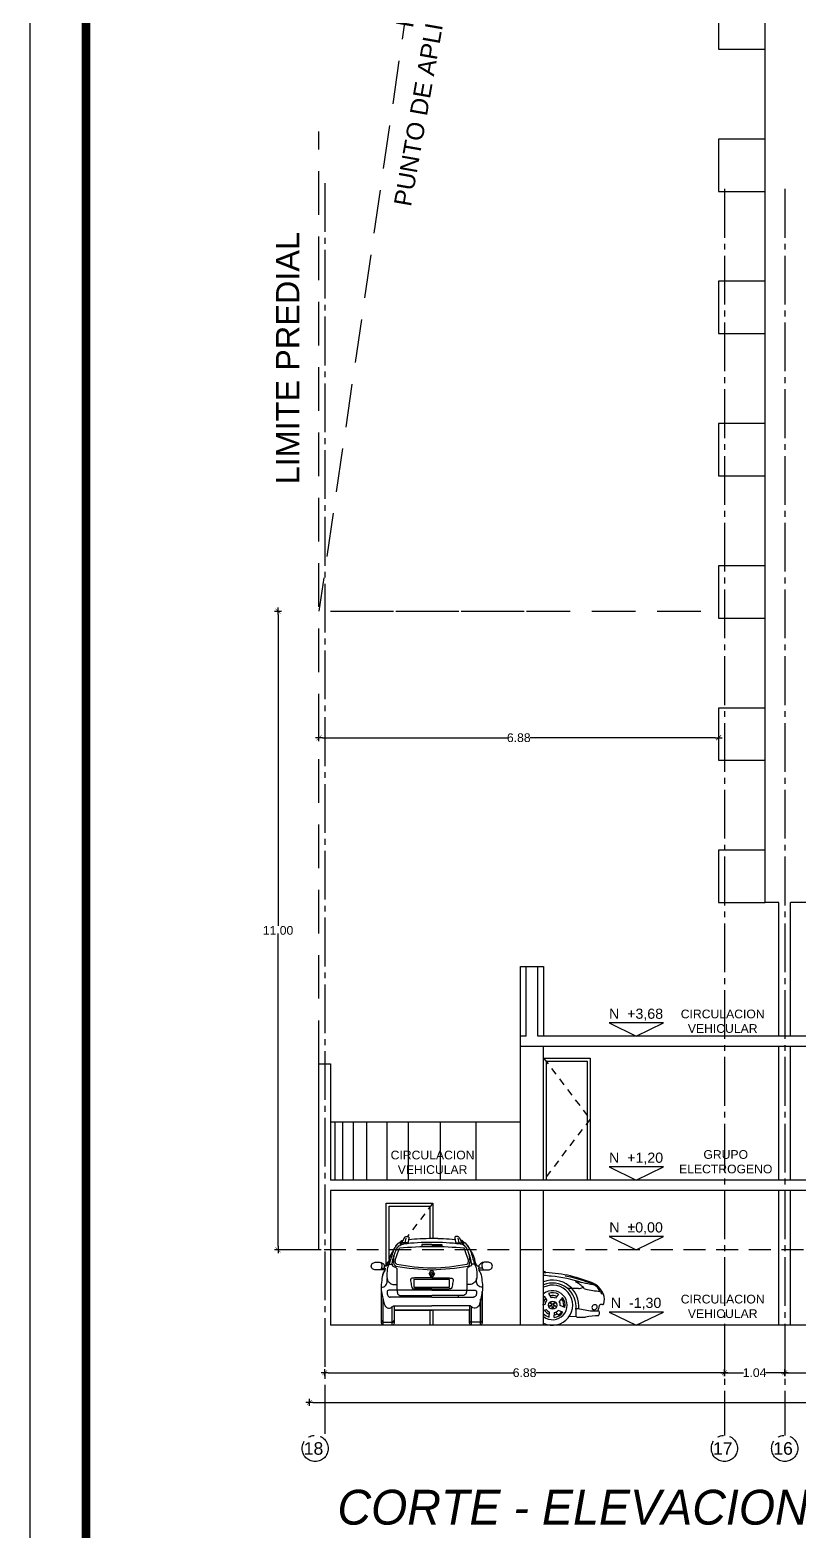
# Model space of a CAD drawing. Header units: millimetres. Extents: x 1217 to 2428, y 234 to 644.
# Drawn here: x 1978.52 to 1991.76, y 371.33 to 397.18 of the extents above; entities that cross this region are included whole.
import ezdxf

# ---------------------------------------------------------------- set-up
doc = ezdxf.new("R2010")
doc.units = ezdxf.units.MM
for name, pattern in [('ACAD_ISO04W100', [30, 24, -3, 0, -3]), ('HIDDEN', [0.375, 0.25, -0.125]), ('HIDDEN2', [0.1875, 0.125, -0.0625])]:
    doc.linetypes.add(name, pattern=pattern)
doc.layers.get('0').update_dxf_attribs({"lineweight": 5})
for name, color, linetype in [('0.1', 251, 'Continuous'), ('0.2', 2, 'Continuous'), ('0.3', 6, 'Continuous'), ('cortes', 30, 'Continuous'), ('COTAS', 252, 'Continuous'), ('Ejes', 8, 'Continuous'), ('Texto', 1, 'Continuous')]:
    doc.layers.add(name, color=color, linetype=linetype)
doc.styles.add('INTERARQ', font='arial.ttf')
doc.styles.get("Standard").update_dxf_attribs({"font": 'arial.ttf'})
doc.dimstyles.new('ESCALA_1-50', dxfattribs={"dimtxt": 0.15, "dimasz": 0.06, "dimexe": 0.18, "dimexo": 0.0625, "dimgap": 0, "dimtad": 0, "dimtih": 1, "dimtoh": 1, "dimzin": 0, "dimdsep": 46, "dimtxsty": 'INTERARQ', "dimblk": 'DIMTICK', "dimcen": 0, "dimse1": 1, "dimse2": 1, "dimclrd": 256, "dimclre": 1, "dimclrt": 2, "dimadec": 0, "dimazin": 0, "dimtfac": 4.5, "dimtofl": 0, "dimtmove": 2, "dimatfit": 3, "dimldrblk": 'DIMTICK', "dimfxl": 1, "dimtolj": 1, "dimtzin": 0, "dimarcsym": 0})

# ---------------------------------------------------------------- blocks, each defined once
blk = doc.blocks.new('aut7')
at = {"layer": '0.1'}
for p, q in [((383849.393, 7753100.074, 0), (383849.393, 7753100.006, 0)), ((383849.448, 7753100.131, 0), (383849.412, 7753100.064, 0)), ((383849.448, 7753100.131, 0), (383849.419, 7753100.076, 0)), ((383849.468, 7753100.117, 0), (383849.45, 7753100.035, 0)), ((383849.522, 7753100.126, 0), (383849.511, 7753100.05, 0)), ((383849.522, 7753100.126, 0), (383849.517, 7753100.09, 0)), ((383850.313, 7753100.126, 0), (383850.323, 7753100.05, 0)), ((383850.313, 7753100.126, 0), (383850.318, 7753100.09, 0)), ((383850.367, 7753100.117, 0), (383850.384, 7753100.035, 0)), ((383850.386, 7753100.131, 0), (383850.422, 7753100.064, 0)), ((383850.386, 7753100.131, 0), (383850.416, 7753100.076, 0)), ((383850.441, 7753100.074, 0), (383850.441, 7753100.006, 0)), ((383849.373, 7753100.053, 0), (383849.373, 7753099.998, 0)), ((383849.917, 7753100.008, 0), (383849.745, 7753100.008, 0)), ((383849.745, 7753100.008, 0), (383849.745, 7753099.982, 0)), ((383849.745, 7753099.982, 0), (383849.917, 7753099.982, 0)), ((383849.917, 7753100.008, 0), (383850.089, 7753100.008, 0)), ((383850.089, 7753099.982, 0), (383849.917, 7753099.982, 0)), ((383850.089, 7753100.008, 0), (383850.089, 7753099.982, 0)), ((383850.461, 7753100.053, 0), (383850.461, 7753099.998, 0)), ((383849.11, 7753099.573, 0), (383848.933, 7753099.573, 0)), ((383849.11, 7753099.573, 0), (383848.933, 7753099.573, 0)), ((383849.047, 7753099.599, 0), (383849.116, 7753099.599, 0)), ((383849.103, 7753099.599, 0), (383849.102, 7753099.651, 0)), ((383849.116, 7753099.599, 0), (383849.11, 7753099.573, 0)), ((383849.316, 7753099.566, 0), (383849.316, 7753099.24, 0)), ((383849.872, 7753099.504, 0), (383849.901, 7753099.558, 0)), ((383849.901, 7753099.558, 0), (383849.917, 7753099.558, 0)), ((383849.933, 7753099.558, 0), (383849.917, 7753099.558, 0)), ((383849.963, 7753099.504, 0), (383849.933, 7753099.558, 0)), ((383850.518, 7753099.566, 0), (383850.518, 7753099.24, 0)), ((383850.718, 7753099.599, 0), (383850.724, 7753099.573, 0)), ((383850.788, 7753099.599, 0), (383850.718, 7753099.599, 0)), ((383850.724, 7753099.573, 0), (383850.902, 7753099.573, 0)), ((383850.724, 7753099.573, 0), (383850.902, 7753099.573, 0)), ((383850.731, 7753099.599, 0), (383850.732, 7753099.651, 0)), ((383849.917, 7753099.434, 0), (383849.672, 7753099.434, 0)), ((383849.872, 7753099.504, 0), (383849.901, 7753099.452, 0)), ((383849.872, 7753099.504, 0), (383849.898, 7753099.504, 0)), ((383849.898, 7753099.504, 0), (383849.911, 7753099.53, 0)), ((383849.898, 7753099.504, 0), (383849.912, 7753099.475, 0)), ((383849.901, 7753099.452, 0), (383849.917, 7753099.452, 0)), ((383849.911, 7753099.53, 0), (383849.917, 7753099.53, 0)), ((383849.912, 7753099.475, 0), (383849.917, 7753099.475, 0)), ((383849.924, 7753099.53, 0), (383849.917, 7753099.53, 0)), ((383849.922, 7753099.475, 0), (383849.917, 7753099.475, 0)), ((383849.933, 7753099.452, 0), (383849.917, 7753099.452, 0)), ((383849.917, 7753099.434, 0), (383850.162, 7753099.434, 0)), ((383849.936, 7753099.504, 0), (383849.922, 7753099.475, 0)), ((383849.936, 7753099.504, 0), (383849.924, 7753099.53, 0)), ((383849.963, 7753099.504, 0), (383849.933, 7753099.452, 0)), ((383849.963, 7753099.504, 0), (383849.936, 7753099.504, 0)), ((383849.05, 7753098.652, 0), (383849.05, 7753099.201, 0)), ((383849.078, 7753098.618, 0), (383849.078, 7753099.068, 0)), ((383849.917, 7753099.219, 0), (383849.174, 7753099.219, 0)), ((383849.917, 7753099.103, 0), (383849.201, 7753099.103, 0)), ((383849.417, 7753099.13, 0), (383849.917, 7753099.13, 0)), ((383849.464, 7753099.129, 0), (383849.464, 7753099.103, 0)), ((383849.917, 7753099.245, 0), (383849.616, 7753099.245, 0)), ((383849.917, 7753099.245, 0), (383850.218, 7753099.245, 0)), ((383849.917, 7753099.219, 0), (383850.66, 7753099.219, 0)), ((383850.418, 7753099.13, 0), (383849.917, 7753099.13, 0)), ((383849.917, 7753099.103, 0), (383850.634, 7753099.103, 0)), ((383850.37, 7753099.129, 0), (383850.37, 7753099.103, 0)), ((383850.756, 7753098.618, 0), (383850.756, 7753099.068, 0)), ((383850.784, 7753098.652, 0), (383850.784, 7753099.201, 0)), ((383849.236, 7753098.618, 0), (383849.236, 7753098.936, 0)), ((383849.254, 7753098.951, 0), (383849.917, 7753098.951, 0)), ((383849.268, 7753098.951, 0), (383849.268, 7753098.652, 0)), ((383849.268, 7753098.877, 0), (383849.917, 7753098.877, 0)), ((383850.58, 7753098.951, 0), (383849.917, 7753098.951, 0)), ((383850.566, 7753098.877, 0), (383849.917, 7753098.877, 0)), ((383850.566, 7753098.951, 0), (383850.566, 7753098.652, 0)), ((383850.599, 7753098.618, 0), (383850.599, 7753098.936, 0)), ((383849.05, 7753098.702, 0), (383849.067, 7753098.668, 0)), ((383849.067, 7753098.668, 0), (383849.253, 7753098.668, 0)), ((383849.253, 7753098.668, 0), (383849.268, 7753098.702, 0)), ((383850.581, 7753098.668, 0), (383850.566, 7753098.702, 0)), ((383850.767, 7753098.668, 0), (383850.581, 7753098.668, 0)), ((383850.784, 7753098.702, 0), (383850.767, 7753098.668, 0))]:
    blk.add_line(p, q, dxfattribs=at)
at = {"layer": '0.1', "elevation": 0}
blk.add_lwpolyline([(383850.318, 7753100.09, 0.025593), (383849.917, 7753100.11, 0.025593), (383849.517, 7753100.09)], format="xyb", dxfattribs=at)
blk.add_lwpolyline([(383849.608, 7753099.272), (383850.223, 7753099.272), (383850.223, 7753099.403), (383849.608, 7753099.403)], close=True, dxfattribs=at)
blk.add_lwpolyline([(383850.784, 7753099.201), (383850.784, 7753098.652), (383850.767, 7753098.618), (383850.581, 7753098.618), (383850.566, 7753098.652), (383850.566, 7753098.877), (383849.917, 7753098.877), (383849.268, 7753098.877), (383849.268, 7753098.652), (383849.253, 7753098.618), (383849.067, 7753098.618), (383849.05, 7753098.652), (383849.05, 7753099.201)], dxfattribs=at)
at = {"layer": '0.1'}
for centre, radius, start, end in [((383849.913, 7753096.19, 0), 3.92, 89.9315, 95.793), ((383849.922, 7753096.19, 0), 3.92, 84.207, 90.0685), ((383849.913, 7753094.328, 0), 5.642, 89.9622, 95.6249), ((383849.906, 7753096.217, 0), 3.828, 89.8385, 97.1418), ((383849.928, 7753096.217, 0), 3.828, 82.8582, 90.1615), ((383849.921, 7753094.328, 0), 5.642, 84.3751, 90.0378), ((383849.997, 7753103.478, 0), 3.904, 259.6344, 268.8274), ((383849.917, 7753102.485, 0), 2.877, 257.8843, 270), ((383849.917, 7753102.485, 0), 2.877, 270, 282.1157), ((383849.837, 7753103.478, 0), 3.904, 271.1726, 280.3656)]:
    blk.add_arc(centre, radius, start, end, dxfattribs=at)
for points in [[(383849.261, 7753099.923, 0), (383849.308, 7753099.995, 0), (383849.35, 7753100.037, 0), (383849.368, 7753100.046, 0), (383849.382, 7753100.068, 0), (383849.419, 7753100.076, 0)], [(383849.261, 7753099.923, 0), (383849.308, 7753099.995, 0), (383849.35, 7753100.037, 0), (383849.368, 7753100.046, 0), (383849.382, 7753100.068, 0), (383849.419, 7753100.076, 0)], [(383849.511, 7753100.05, 0), (383849.503, 7753100.042, 0), (383849.479, 7753100.037, 0), (383849.422, 7753100.036, 0), (383849.411, 7753100.04, 0), (383849.408, 7753100.053, 0), (383849.412, 7753100.064, 0)], [(383849.448, 7753100.131, 0), (383849.457, 7753100.139, 0), (383849.467, 7753100.144, 0), (383849.512, 7753100.144, 0), (383849.522, 7753100.137, 0), (383849.522, 7753100.126, 0)], [(383849.448, 7753100.131, 0), (383849.457, 7753100.139, 0), (383849.467, 7753100.144, 0), (383849.512, 7753100.144, 0), (383849.522, 7753100.137, 0), (383849.522, 7753100.126, 0)], [(383850.386, 7753100.131, 0), (383850.377, 7753100.139, 0), (383850.367, 7753100.144, 0), (383850.322, 7753100.144, 0), (383850.312, 7753100.137, 0), (383850.313, 7753100.126, 0)], [(383850.386, 7753100.131, 0), (383850.377, 7753100.139, 0), (383850.367, 7753100.144, 0), (383850.322, 7753100.144, 0), (383850.312, 7753100.137, 0), (383850.313, 7753100.126, 0)], [(383850.323, 7753100.05, 0), (383850.331, 7753100.042, 0), (383850.355, 7753100.037, 0), (383850.413, 7753100.036, 0), (383850.423, 7753100.04, 0), (383850.426, 7753100.053, 0), (383850.422, 7753100.064, 0)], [(383850.574, 7753099.923, 0), (383850.527, 7753099.995, 0), (383850.484, 7753100.037, 0), (383850.466, 7753100.046, 0), (383850.453, 7753100.068, 0), (383850.416, 7753100.076, 0)], [(383850.574, 7753099.923, 0), (383850.527, 7753099.995, 0), (383850.484, 7753100.037, 0), (383850.466, 7753100.046, 0), (383850.453, 7753100.068, 0), (383850.416, 7753100.076, 0)], [(383849.261, 7753099.923, 0), (383849.185, 7753099.763, 0), (383849.163, 7753099.68, 0), (383849.148, 7753099.656, 0), (383849.134, 7753099.64, 0), (383849.114, 7753099.638, 0)], [(383849.261, 7753099.923, 0), (383849.185, 7753099.763, 0), (383849.163, 7753099.68, 0), (383849.148, 7753099.656, 0), (383849.134, 7753099.64, 0), (383849.114, 7753099.638, 0)], [(383849.347, 7753100.036, 0), (383849.278, 7753099.95, 0), (383849.202, 7753099.731, 0), (383849.17, 7753099.652, 0), (383849.157, 7753099.623, 0), (383849.146, 7753099.546, 0), (383849.145, 7753099.448, 0), (383849.156, 7753099.392, 0), (383849.187, 7753099.353, 0), (383849.246, 7753099.321, 0), (383849.321, 7753099.32, 0)], [(383849.233, 7753099.67, 0), (383849.245, 7753099.737, 0), (383849.258, 7753099.792, 0), (383849.287, 7753099.873, 0)], [(383849.313, 7753099.672, 0), (383849.295, 7753099.676, 0), (383849.289, 7753099.705, 0), (383849.287, 7753099.726, 0), (383849.293, 7753099.755, 0), (383849.36, 7753099.943, 0)], [(383850.521, 7753099.672, 0), (383850.539, 7753099.676, 0), (383850.545, 7753099.705, 0), (383850.548, 7753099.726, 0), (383850.541, 7753099.755, 0), (383850.474, 7753099.943, 0)], [(383850.488, 7753100.036, 0), (383850.556, 7753099.95, 0), (383850.633, 7753099.731, 0), (383850.664, 7753099.652, 0), (383850.677, 7753099.623, 0), (383850.689, 7753099.546, 0), (383850.69, 7753099.448, 0), (383850.678, 7753099.392, 0), (383850.648, 7753099.353, 0), (383850.588, 7753099.321, 0), (383850.514, 7753099.32, 0)], [(383850.601, 7753099.67, 0), (383850.59, 7753099.737, 0), (383850.577, 7753099.792, 0), (383850.548, 7753099.873, 0)], [(383850.574, 7753099.923, 0), (383850.649, 7753099.763, 0), (383850.671, 7753099.68, 0), (383850.686, 7753099.656, 0), (383850.701, 7753099.64, 0), (383850.721, 7753099.638, 0)], [(383850.574, 7753099.923, 0), (383850.649, 7753099.763, 0), (383850.671, 7753099.68, 0), (383850.686, 7753099.656, 0), (383850.701, 7753099.64, 0), (383850.721, 7753099.638, 0)], [(383848.933, 7753099.573, 0), (383848.906, 7753099.582, 0), (383848.885, 7753099.6, 0), (383848.884, 7753099.669, 0), (383848.902, 7753099.686, 0), (383848.93, 7753099.699, 0), (383848.988, 7753099.705, 0), (383849.044, 7753099.698, 0), (383849.082, 7753099.673, 0), (383849.114, 7753099.638, 0)], [(383848.933, 7753099.573, 0), (383848.906, 7753099.582, 0), (383848.885, 7753099.6, 0), (383848.884, 7753099.669, 0), (383848.902, 7753099.686, 0), (383848.93, 7753099.699, 0), (383848.988, 7753099.705, 0), (383849.044, 7753099.698, 0), (383849.082, 7753099.673, 0), (383849.114, 7753099.638, 0)], [(383849.028, 7753099.703, 0), (383849.055, 7753099.665, 0), (383849.051, 7753099.615, 0), (383849.042, 7753099.589, 0), (383849.022, 7753099.573, 0)], [(383849.114, 7753099.573, 0), (383849.081, 7753099.516, 0), (383849.054, 7753099.389, 0), (383849.044, 7753099.248, 0), (383849.064, 7753099.135, 0), (383849.086, 7753099.031, 0), (383849.116, 7753098.947, 0), (383849.15, 7753098.917, 0), (383849.19, 7753098.91, 0), (383849.231, 7753098.932, 0), (383849.254, 7753098.951, 0)], [(383849.164, 7753099.642, 0), (383849.185, 7753099.667, 0), (383849.22, 7753099.671, 0), (383849.233, 7753099.67, 0)], [(383849.233, 7753099.67, 0), (383849.233, 7753099.651, 0), (383849.256, 7753099.635, 0), (383849.289, 7753099.616, 0), (383849.306, 7753099.603, 0), (383849.315, 7753099.585, 0), (383849.316, 7753099.566, 0)], [(383850.601, 7753099.67, 0), (383850.601, 7753099.651, 0), (383850.579, 7753099.635, 0), (383850.546, 7753099.616, 0), (383850.528, 7753099.603, 0), (383850.52, 7753099.585, 0), (383850.518, 7753099.566, 0)], [(383850.721, 7753099.573, 0), (383850.753, 7753099.516, 0), (383850.78, 7753099.389, 0), (383850.79, 7753099.248, 0), (383850.77, 7753099.135, 0), (383850.748, 7753099.031, 0), (383850.718, 7753098.947, 0), (383850.684, 7753098.917, 0), (383850.644, 7753098.91, 0), (383850.604, 7753098.932, 0), (383850.58, 7753098.951, 0)], [(383850.67, 7753099.642, 0), (383850.65, 7753099.667, 0), (383850.614, 7753099.671, 0), (383850.601, 7753099.67, 0)], [(383850.902, 7753099.573, 0), (383850.928, 7753099.582, 0), (383850.949, 7753099.6, 0), (383850.95, 7753099.669, 0), (383850.932, 7753099.686, 0), (383850.904, 7753099.699, 0), (383850.846, 7753099.705, 0), (383850.79, 7753099.698, 0), (383850.753, 7753099.673, 0), (383850.721, 7753099.638, 0)], [(383850.902, 7753099.573, 0), (383850.928, 7753099.582, 0), (383850.949, 7753099.6, 0), (383850.95, 7753099.669, 0), (383850.932, 7753099.686, 0), (383850.904, 7753099.699, 0), (383850.846, 7753099.705, 0), (383850.79, 7753099.698, 0), (383850.753, 7753099.673, 0), (383850.721, 7753099.638, 0)], [(383850.807, 7753099.703, 0), (383850.779, 7753099.665, 0), (383850.784, 7753099.615, 0), (383850.792, 7753099.589, 0), (383850.813, 7753099.573, 0)], [(383849.043, 7753099.272, 0), (383849.089, 7753099.28, 0), (383849.124, 7753099.307, 0), (383849.143, 7753099.34, 0), (383849.148, 7753099.42, 0)], [(383849.672, 7753099.434, 0), (383849.602, 7753099.431, 0), (383849.572, 7753099.426, 0), (383849.555, 7753099.416, 0), (383849.552, 7753099.385, 0), (383849.568, 7753099.289, 0), (383849.584, 7753099.248, 0), (383849.616, 7753099.245, 0)], [(383850.162, 7753099.434, 0), (383850.233, 7753099.431, 0), (383850.262, 7753099.426, 0), (383850.28, 7753099.416, 0), (383850.283, 7753099.385, 0), (383850.266, 7753099.289, 0), (383850.25, 7753099.248, 0), (383850.218, 7753099.245, 0)], [(383850.791, 7753099.272, 0), (383850.746, 7753099.28, 0), (383850.711, 7753099.307, 0), (383850.691, 7753099.34, 0), (383850.686, 7753099.42, 0)], [(383849.316, 7753099.24, 0), (383849.325, 7753099.178, 0), (383849.334, 7753099.152, 0), (383849.417, 7753099.13, 0)], [(383850.518, 7753099.24, 0), (383850.509, 7753099.178, 0), (383850.5, 7753099.152, 0), (383850.418, 7753099.13, 0)]]:
    blk.add_spline(points, degree=3, dxfattribs=at)
for points, knots in [([(383849.295, 7753099.638, 0), (383849.28, 7753099.64, 0), (383849.262, 7753099.671, 0), (383849.258, 7753099.724, 0), (383849.265, 7753099.777, 0), (383849.275, 7753099.847, 0), (383849.302, 7753099.916, 0), (383849.343, 7753099.99, 0), (383849.397, 7753100.008, 0), (383849.425, 7753100.014, 0), (383849.431, 7753100.015, 0)], [0, 0, 0, 0, 0.042606, 0.0923859, 0.1523141, 0.2073811, 0.3022424, 0.3770388, 0.4476693, 0.463704, 0.463704, 0.463704, 0.463704]), ([(383850.54, 7753099.638, 0), (383850.555, 7753099.64, 0), (383850.572, 7753099.671, 0), (383850.577, 7753099.724, 0), (383850.57, 7753099.777, 0), (383850.559, 7753099.847, 0), (383850.532, 7753099.916, 0), (383850.491, 7753099.99, 0), (383850.438, 7753100.008, 0), (383850.409, 7753100.014, 0), (383850.404, 7753100.015, 0)], [0, 0, 0, 0, 0.042606, 0.0923859, 0.1523141, 0.2073811, 0.3022424, 0.3770388, 0.4476693, 0.463704, 0.463704, 0.463704, 0.463704]), ([(383849.11, 7753099.573, 0), (383849.1, 7753099.555, 0), (383849.067, 7753099.498, 0), (383849.055, 7753099.385, 0), (383849.039, 7753099.279, 0), (383849.047, 7753099.217, 0), (383849.05, 7753099.201, 0)], [0, 0, 0, 0, 0.0640653, 0.1944288, 0.3357799, 0.3826424, 0.3826424, 0.3826424, 0.3826424]), ([(383850.724, 7753099.573, 0), (383850.735, 7753099.555, 0), (383850.767, 7753099.498, 0), (383850.78, 7753099.385, 0), (383850.796, 7753099.279, 0), (383850.787, 7753099.217, 0), (383850.784, 7753099.201, 0)], [0, 0, 0, 0, 0.0640653, 0.1944288, 0.3357799, 0.3826424, 0.3826424, 0.3826424, 0.3826424]), ([(383849.174, 7753099.219, 0), (383849.169, 7753099.219, 0), (383849.159, 7753099.215, 0), (383849.145, 7753099.2, 0), (383849.145, 7753099.172, 0), (383849.151, 7753099.145, 0), (383849.161, 7753099.12, 0), (383849.179, 7753099.105, 0), (383849.194, 7753099.103, 0), (383849.201, 7753099.103, 0)], [0.0148251, 0.0148251, 0.0148251, 0.0148251, 0.0299472, 0.0453318, 0.0747039, 0.1069598, 0.1304417, 0.1528701, 0.1738631, 0.1738631, 0.1738631, 0.1738631]), ([(383850.66, 7753099.219, 0), (383850.665, 7753099.219, 0), (383850.675, 7753099.215, 0), (383850.689, 7753099.2, 0), (383850.689, 7753099.172, 0), (383850.684, 7753099.145, 0), (383850.673, 7753099.12, 0), (383850.655, 7753099.105, 0), (383850.641, 7753099.103, 0), (383850.634, 7753099.103, 0)], [0.0148251, 0.0148251, 0.0148251, 0.0148251, 0.0299472, 0.0453318, 0.0747039, 0.1069598, 0.1304417, 0.1528701, 0.1738631, 0.1738631, 0.1738631, 0.1738631])]:
    blk.add_open_spline(points, degree=3, knots=knots, dxfattribs=at)
blk = doc.blocks.new('DIMTICK')
at = {"color": 1}
for p, q in [((-1, 0), (1, 0)), ((0, 1), (0, -1))]:
    blk.add_line(p, q, dxfattribs=at)
at = {"color": 3, "const_width": 0.141}
blk.add_lwpolyline([(0.71, 0.71), (-0.71, -0.71)], dxfattribs=at)
blk = doc.blocks.new('*D1725')
at = {"layer": 'COTAS', "lineweight": -2, "ltscale": 3, "transparency": 16777216}
for p, q in [((1983.658, 374.053), (1986.843, 374.053)), ((1990.418, 374.053), (1987.233, 374.053))]:
    blk.add_line(p, q, dxfattribs=at)
at = {"layer": 'Defpoints', "color": 0, "ltscale": 3, "transparency": 16777216}
for p in [(1983.598, 373.885, 0), (1990.478, 374.053), (1990.478, 373.885, 0)]:
    blk.add_point(p, dxfattribs=at)
at = {"layer": 'COTAS', "lineweight": -2, "ltscale": 3, "transparency": 16777216, "xscale": 0.06, "yscale": 0.06, "zscale": 0.06, "rotation": 180}
blk.add_blockref('DIMTICK', (1983.598, 374.053), dxfattribs=at)
at = {"layer": 'COTAS', "lineweight": -2, "ltscale": 3, "transparency": 16777216, "xscale": 0.06, "yscale": 0.06, "zscale": 0.06}
blk.add_blockref('DIMTICK', (1990.478, 374.053), dxfattribs=at)
at = {"layer": 'COTAS', "color": 2, "ltscale": 3, "transparency": 16777216, "insert": (1987.038, 374.053), "char_height": 0.15, "attachment_point": 5, "style": 'INTERARQ'}
blk.add_mtext('\\A1;6.88', dxfattribs=at)
blk = doc.blocks.new('*D1726')
at = {"layer": '0.1', "lineweight": -2, "ltscale": 3, "transparency": 16777216}
for p, q in [((1990.538, 374.053), (1990.809, 374.053)), ((1991.456, 374.053), (1991.184, 374.053))]:
    blk.add_line(p, q, dxfattribs=at)
at = {"layer": 'Defpoints', "color": 0, "ltscale": 3, "transparency": 16777216}
for p in [(1991.516, 374.991), (1990.478, 373.881, 0), (1991.516, 374.053)]:
    blk.add_point(p, dxfattribs=at)
at = {"layer": '0.1', "lineweight": -2, "ltscale": 3, "transparency": 16777216, "xscale": 0.06, "yscale": 0.06, "zscale": 0.06, "rotation": 180}
blk.add_blockref('DIMTICK', (1990.478, 374.053), dxfattribs=at)
at = {"layer": '0.1', "lineweight": -2, "ltscale": 3, "transparency": 16777216, "xscale": 0.06, "yscale": 0.06, "zscale": 0.06}
blk.add_blockref('DIMTICK', (1991.516, 374.053), dxfattribs=at)
at = {"layer": '0.1', "color": 2, "ltscale": 3, "transparency": 16777216, "insert": (1990.997, 374.053), "char_height": 0.15, "attachment_point": 5, "style": 'INTERARQ'}
blk.add_mtext('\\A1;1.04', dxfattribs=at)
blk = doc.blocks.new('*D1660')
at = {"layer": '0.1', "lineweight": -2, "ltscale": 3, "transparency": 16777216}
for p, q in [((1991.576, 374.053), (1992.605, 374.053)), ((1994.026, 374.053), (1992.997, 374.053))]:
    blk.add_line(p, q, dxfattribs=at)
at = {"layer": 'Defpoints', "color": 0, "ltscale": 3, "transparency": 16777216}
for p in [(1991.516, 374.991), (1994.086, 374.991), (1994.086, 374.053)]:
    blk.add_point(p, dxfattribs=at)
at = {"layer": '0.1', "lineweight": -2, "ltscale": 3, "transparency": 16777216, "xscale": 0.06, "yscale": 0.06, "zscale": 0.06, "rotation": 180}
blk.add_blockref('DIMTICK', (1991.516, 374.053), dxfattribs=at)
at = {"layer": '0.1', "lineweight": -2, "ltscale": 3, "transparency": 16777216, "xscale": 0.06, "yscale": 0.06, "zscale": 0.06}
blk.add_blockref('DIMTICK', (1994.086, 374.053), dxfattribs=at)
at = {"layer": '0.1', "color": 2, "ltscale": 3, "transparency": 16777216, "insert": (1992.801, 374.053), "char_height": 0.15, "attachment_point": 5, "style": 'INTERARQ'}
blk.add_mtext('\\A1;2.57', dxfattribs=at)
blk = doc.blocks.new('*D1727')
at = {"layer": 'COTAS', "lineweight": -2, "ltscale": 3, "transparency": 16777216}
for p, q in [((1982.794, 387.111), (1982.794, 381.748)), ((1982.794, 376.231), (1982.794, 381.594))]:
    blk.add_line(p, q, dxfattribs=at)
at = {"layer": 'Defpoints', "color": 0, "ltscale": 3, "transparency": 16777216}
for p in [(1982.794, 387.171), (1985.289, 387.171, 0), (1984.056, 376.171, 0)]:
    blk.add_point(p, dxfattribs=at)
at = {"layer": 'COTAS', "lineweight": -2, "ltscale": 3, "transparency": 16777216, "xscale": 0.06, "yscale": 0.06, "zscale": 0.06}
for p, rotation in [((1982.794, 387.171), 90), ((1982.794, 376.171), 270)]:
    blk.add_blockref('DIMTICK', p, dxfattribs=dict(at, rotation=rotation))
at = {"layer": 'COTAS', "color": 2, "ltscale": 3, "transparency": 16777216, "insert": (1982.794, 381.671), "char_height": 0.15, "attachment_point": 5, "style": 'INTERARQ'}
blk.add_mtext('\\A1;11.00', dxfattribs=at)
blk = doc.blocks.new('*D1594')
at = {"layer": '0.1', "lineweight": -2, "ltscale": 3, "transparency": 16777216}
for p, q in [((1983.394, 373.542), (2002.24, 373.542)), ((2021.59, 373.542), (2002.744, 373.542))]:
    blk.add_line(p, q, dxfattribs=at)
at = {"layer": 'Defpoints', "color": 0, "ltscale": 3, "transparency": 16777216}
for p in [(1983.334, 376.171, 0), (2021.65, 376.287, 0), (1983.334, 373.542)]:
    blk.add_point(p, dxfattribs=at)
at = {"layer": '0.1', "lineweight": -2, "ltscale": 3, "transparency": 16777216, "xscale": 0.06, "yscale": 0.06, "zscale": 0.06, "rotation": 180}
blk.add_blockref('DIMTICK', (1983.334, 373.542), dxfattribs=at)
at = {"layer": '0.1', "lineweight": -2, "ltscale": 3, "transparency": 16777216, "xscale": 0.06, "yscale": 0.06, "zscale": 0.06}
blk.add_blockref('DIMTICK', (2021.65, 373.542), dxfattribs=at)
at = {"layer": '0.1', "color": 2, "ltscale": 3, "transparency": 16777216, "insert": (2002.492, 373.542), "char_height": 0.15, "attachment_point": 5, "style": 'INTERARQ'}
blk.add_mtext('\\A1;38.32', dxfattribs=at)
blk = doc.blocks.new('*D1718')
at = {"layer": '0.1', "lineweight": -2, "ltscale": 3, "transparency": 16777216}
for p, q in [((1983.558, 384.99), (1986.743, 384.99)), ((1990.318, 384.99), (1987.133, 384.99))]:
    blk.add_line(p, q, dxfattribs=at)
at = {"layer": 'Defpoints', "color": 0, "ltscale": 3, "transparency": 16777216}
for p in [(1983.498, 386.564, 0), (1990.378, 384.99, 0), (1990.378, 384.99)]:
    blk.add_point(p, dxfattribs=at)
at = {"layer": '0.1', "lineweight": -2, "ltscale": 3, "transparency": 16777216, "xscale": 0.06, "yscale": 0.06, "zscale": 0.06, "rotation": 180}
blk.add_blockref('DIMTICK', (1983.498, 384.99), dxfattribs=at)
at = {"layer": '0.1', "lineweight": -2, "ltscale": 3, "transparency": 16777216, "xscale": 0.06, "yscale": 0.06, "zscale": 0.06}
blk.add_blockref('DIMTICK', (1990.378, 384.99), dxfattribs=at)
at = {"layer": '0.1', "color": 2, "ltscale": 3, "transparency": 16777216, "insert": (1986.938, 384.99), "char_height": 0.15, "attachment_point": 5, "style": 'INTERARQ'}
blk.add_mtext('\\A1;6.88', dxfattribs=at)

msp = doc.modelspace()

# ---------------------------------------------------------------- linework, layer by layer
at = {"layer": '0.1'}
for p, q in [((1987.44716, 375.41622, 0), (1987.496, 375.34476, 0)), ((1987.44716, 375.41622, 0), (1987.496, 375.34476, 0)), ((1987.62308, 375.40377, 0), (1987.56862, 375.33844, 0)), ((1987.62308, 375.40377, 0), (1987.56862, 375.33844, 0)), ((1987.96421, 375.50123, 0), (1987.78016, 375.50321, 0)), ((1987.96421, 375.50123, 0), (1987.78016, 375.50321, 0)), ((1988.3436, 375.44327, 0), (1988.35429, 375.42172, 0)), ((1988.3436, 375.44327, 0), (1988.35429, 375.42172, 0)), ((1987.36585, 375.22424, 0), (1987.39108, 375.23164, 0)), ((1987.36585, 375.22424, 0), (1987.39108, 375.23164, 0)), ((1987.36585, 375.13324, 0), (1987.4112, 375.1447, 0)), ((1987.36585, 375.13324, 0), (1987.4112, 375.1447, 0)), ((1987.37423, 375.37074, 0), (1987.41953, 375.29876, 0)), ((1987.37423, 375.37074, 0), (1987.41953, 375.29876, 0)), ((1987.47141, 375.19976, 0), (1987.47553, 375.21245, 0)), ((1987.47141, 375.19976, 0), (1987.47553, 375.21245, 0)), ((1987.4822, 375.19192, 0), (1987.47141, 375.19976, 0)), ((1987.4822, 375.19192, 0), (1987.47141, 375.19976, 0)), ((1987.47553, 375.21245, 0), (1987.48887, 375.21245, 0)), ((1987.47553, 375.21245, 0), (1987.48887, 375.21245, 0)), ((1987.49299, 375.19976, 0), (1987.4822, 375.19192, 0)), ((1987.49299, 375.19976, 0), (1987.4822, 375.19192, 0)), ((1987.48638, 375.24582, 0), (1987.4905, 375.25851, 0)), ((1987.48638, 375.24582, 0), (1987.4905, 375.25851, 0)), ((1987.49717, 375.23798, 0), (1987.48638, 375.24582, 0)), ((1987.49717, 375.23798, 0), (1987.48638, 375.24582, 0)), ((1987.48887, 375.21245, 0), (1987.49299, 375.19976, 0)), ((1987.48887, 375.21245, 0), (1987.49299, 375.19976, 0)), ((1987.4905, 375.25851, 0), (1987.50384, 375.25851, 0)), ((1987.4905, 375.25851, 0), (1987.50384, 375.25851, 0)), ((1987.50796, 375.24582, 0), (1987.49717, 375.23798, 0)), ((1987.50796, 375.24582, 0), (1987.49717, 375.23798, 0)), ((1987.50384, 375.25851, 0), (1987.50796, 375.24582, 0)), ((1987.50384, 375.25851, 0), (1987.50796, 375.24582, 0)), ((1987.51059, 375.17129, 0), (1987.51472, 375.18398, 0)), ((1987.51059, 375.17129, 0), (1987.51472, 375.18398, 0)), ((1987.52139, 375.16345, 0), (1987.51059, 375.17129, 0)), ((1987.52139, 375.16345, 0), (1987.51059, 375.17129, 0)), ((1987.51472, 375.18398, 0), (1987.52806, 375.18398, 0)), ((1987.51472, 375.18398, 0), (1987.52806, 375.18398, 0)), ((1987.53218, 375.17129, 0), (1987.52139, 375.16345, 0)), ((1987.53218, 375.17129, 0), (1987.52139, 375.16345, 0)), ((1987.52806, 375.18398, 0), (1987.53218, 375.17129, 0)), ((1987.52806, 375.18398, 0), (1987.53218, 375.17129, 0)), ((1987.53481, 375.24582, 0), (1987.53893, 375.25851, 0)), ((1987.53481, 375.24582, 0), (1987.53893, 375.25851, 0)), ((1987.5456, 375.23798, 0), (1987.53481, 375.24582, 0)), ((1987.5456, 375.23798, 0), (1987.53481, 375.24582, 0)), ((1987.53893, 375.25851, 0), (1987.55227, 375.25851, 0)), ((1987.53893, 375.25851, 0), (1987.55227, 375.25851, 0)), ((1987.5564, 375.24582, 0), (1987.5456, 375.23798, 0)), ((1987.5564, 375.24582, 0), (1987.5456, 375.23798, 0)), ((1987.54978, 375.19976, 0), (1987.5539, 375.21245, 0)), ((1987.54978, 375.19976, 0), (1987.5539, 375.21245, 0)), ((1987.56057, 375.19192, 0), (1987.54978, 375.19976, 0)), ((1987.56057, 375.19192, 0), (1987.54978, 375.19976, 0)), ((1987.55227, 375.25851, 0), (1987.5564, 375.24582, 0)), ((1987.55227, 375.25851, 0), (1987.5564, 375.24582, 0)), ((1987.5539, 375.21245, 0), (1987.56724, 375.21245, 0)), ((1987.5539, 375.21245, 0), (1987.56724, 375.21245, 0)), ((1987.57136, 375.19976, 0), (1987.56057, 375.19192, 0)), ((1987.57136, 375.19976, 0), (1987.56057, 375.19192, 0)), ((1987.56724, 375.21245, 0), (1987.57136, 375.19976, 0)), ((1987.56724, 375.21245, 0), (1987.57136, 375.19976, 0)), ((1987.69912, 375.09764, 0), (1987.61761, 375.12675, 0)), ((1987.69912, 375.09764, 0), (1987.61761, 375.12675, 0)), ((1987.68887, 375.34846, 0), (1987.636, 375.27993, 0)), ((1987.68887, 375.34846, 0), (1987.636, 375.27993, 0)), ((1987.69089, 375.30607, 0), (1987.64923, 375.29709, 0)), ((1987.69089, 375.30607, 0), (1987.64923, 375.29709, 0)), ((1987.73139, 375.1773, 0), (1987.65244, 375.20891, 0)), ((1987.73139, 375.1773, 0), (1987.65244, 375.20891, 0)), ((1988.38094, 375.22557, 0), (1988.34687, 375.22557, 0)), ((1988.38094, 375.22557, 0), (1988.34687, 375.22557, 0)), ((1987.46374, 375.01038, 0), (1987.46624, 375.0969, 0)), ((1987.46374, 375.01038, 0), (1987.46624, 375.0969, 0)), ((1987.54948, 375.00431, 0), (1987.55514, 375.08917, 0)), ((1987.54948, 375.00431, 0), (1987.55514, 375.08917, 0)), ((1987.61708, 375.0496, 0), (1987.57144, 375.09468, 0)), ((1987.61708, 375.0496, 0), (1987.57144, 375.09468, 0)), ((1987.80745, 375.02314, 0), (1987.92362, 375.02537, 0)), ((1987.80745, 375.02314, 0), (1987.92362, 375.02537, 0)), ((1987.94219, 375.01246, 0), (1988.08202, 375.01159, 0)), ((1987.94219, 375.01246, 0), (1988.08202, 375.01159, 0)), ((1988.32106, 375.11161, 0), (1988.17156, 375.11161, 0)), ((1988.32106, 375.11161, 0), (1988.17156, 375.11161, 0))]:
    msp.add_line(p, q, dxfattribs=at)
at = {"layer": '0.1', "ltscale": 3}
msp.add_lwpolyline([(1978.52436, 357.90321), (1978.52436, 447.90321), (2038.52436, 447.90321), (2038.52436, 357.90321), (1978.52436, 357.90321)], dxfattribs=at)
at = {"layer": '0.1', "ltscale": 3, "const_width": 0.15}
msp.add_lwpolyline([(1979.4884, 358.90321), (1979.4884, 446.90321), (2037.4884, 446.90321), (2037.4884, 358.90321)], close=True, dxfattribs=at)
at = {"layer": '0.1', "ltscale": 3, "elevation": 0}
for points in [[(1991.17998, 397.75099), (1990.37795, 397.75099), (1990.37795, 396.85099), (1991.17998, 396.85099)], [(1990.37795, 396.85099), (1991.17998, 396.85099)], [(1991.17998, 395.30099), (1990.37795, 395.30099), (1990.37795, 394.40099), (1991.17998, 394.40099)], [(1990.37795, 394.40099), (1991.17998, 394.40099)], [(1991.17998, 392.85099), (1990.37795, 392.85099), (1990.37795, 391.95099), (1991.17998, 391.95099)], [(1990.37795, 391.95099), (1991.17998, 391.95099)], [(1991.17998, 390.40099), (1990.37795, 390.40099), (1990.37795, 389.50099), (1991.17998, 389.50099)], [(1990.37795, 389.50099), (1991.17998, 389.50099)], [(1991.17998, 387.95099), (1990.37795, 387.95099), (1990.37795, 387.05099), (1991.17998, 387.05099)], [(1990.37795, 387.05099), (1991.17998, 387.05099)], [(1991.17998, 385.50099), (1990.37795, 385.50099), (1990.37795, 384.60099), (1991.17998, 384.60099)], [(1990.37795, 384.60099), (1991.17998, 384.60099)], [(1991.17998, 383.05099), (1990.37795, 383.05099), (1990.37795, 382.15099), (1991.17998, 382.15099)], [(1990.37795, 382.15099), (1991.17998, 382.15099)], [(1986.96592, 378.37099), (1983.69795, 378.37099)], [(1983.77868, 377.37099), (1983.77868, 378.37099)], [(1983.90749, 377.37099), (1983.90749, 378.37099)], [(1984.09079, 377.37099), (1984.09079, 378.37099)], [(1984.32364, 377.37099), (1984.32364, 378.37099)], [(1984.67042, 377.37099), (1984.67042, 378.37099)], [(1985.04199, 377.37099), (1985.04199, 378.37099)], [(1985.5919, 377.37099), (1985.5919, 378.37099)], [(1986.20621, 377.37099), (1986.20621, 378.37099)], [(1991.4159, 374.87099), (1991.4159, 377.19099)], [(1991.6159, 374.87099), (1991.6159, 377.19099)], [(1984.65685, 375.89308), (1984.65685, 376.97099), (1985.4567, 376.97099), (1985.4567, 376.36308)], [(1984.70685, 376.00249), (1984.70685, 376.92099), (1985.4067, 376.92099), (1985.4067, 376.36297)], [(1985.4067, 375.13), (1985.4067, 374.87099)], [(1985.4567, 375.13), (1985.4567, 374.87099)]]:
    msp.add_lwpolyline(points, dxfattribs=at)
at = {"layer": '0.1', "linetype": 'HIDDEN2', "elevation": 0}
for points in [[(1987.36585, 379.47099), (1988.16571, 378.42099), (1987.36585, 377.37099)], [(1985.4567, 376.97099), (1985.02202, 376.40037)], [(1984.70247, 375.98088), (1984.65685, 375.92099), (1984.66942, 375.90448)]]:
    msp.add_lwpolyline(points, dxfattribs=at)
at = {"layer": '0.1'}
for radius in [0.07037, 0.07037, 0.02237, 0.02237]:
    msp.add_circle((1987.52139, 375.216, 0), radius, dxfattribs=at)
for centre, radius, start, end in [((1987.3437, 375.39748, 0), 0.40068, 85.216304, 86.830728), ((1987.3437, 375.39748, 0), 0.40068, 85.216304, 86.830728), ((1987.2785, 380.28812, 0), 4.51225, 271.109299, 271.617797), ((1987.2785, 380.28812, 0), 4.51225, 271.109299, 271.617797), ((1986.42653, 365.83168, 0), 9.9414, 83.839125, 84.578242), ((1986.42653, 365.83168, 0), 9.9414, 83.839125, 84.578242), ((1987.52009, 375.19395, 0), 0.45407, 354.210336, 109.856945), ((1987.52009, 375.19395, 0), 0.45407, 354.210336, 109.856945), ((1987.3268, 375.68973, 0), 0.11827, 48.035952, 64.824531), ((1987.3268, 375.68973, 0), 0.11827, 48.035952, 64.824531), ((1987.29636, 373.40809, 0), 2.37211, 66.608695, 87.353463), ((1987.29636, 373.40809, 0), 2.37211, 66.608695, 87.353463), ((1987.2406, 373.19695, 0), 2.53137, 71.805789, 84.26766), ((1987.2406, 373.19695, 0), 2.53137, 71.805789, 84.26766), ((1987.31232, 373.39431, 0), 2.36132, 67.48303, 79.663297), ((1987.31232, 373.39431, 0), 2.36132, 67.48303, 79.663297), ((1987.52009, 375.19395, 0), 0.40407, 352.661562, 112.439261), ((1987.52009, 375.19395, 0), 0.40407, 352.661562, 112.439261), ((1987.52139, 375.216, 0), 0.345, 243.203641, 116.796359), ((1987.52139, 375.216, 0), 0.345, 243.203641, 116.796359), ((1987.52139, 375.216, 0), 0.25, 231.527954, 128.472046), ((1987.52139, 375.216, 0), 0.25, 231.527954, 128.472046), ((1987.52139, 375.216, 0), 0.21354, 61.560355, 110.339763), ((1987.52139, 375.216, 0), 0.21354, 61.560355, 110.339763), ((1987.52139, 375.216, 0), 0.1667, 64.819776, 106.284489), ((1987.52139, 375.216, 0), 0.1667, 64.819776, 106.284489), ((1987.49963, 372.55681, 0), 3.09096, 75.835963, 82.290132), ((1987.63606, 375.08929, 0), 0.59908, 44.072347, 62.325354), ((1987.49963, 372.55681, 0), 3.09096, 75.835963, 82.290132), ((1987.63606, 375.08929, 0), 0.59908, 44.072347, 62.325354), ((1987.95534, 375.67094, 0), 0.16994, 272.992217, 301.973075), ((1987.95534, 375.67094, 0), 0.16994, 272.992217, 301.973075), ((1988.1024, 375.54077, 0), 0.05, 224.072347, 257.448362), ((1988.1024, 375.54077, 0), 0.05, 224.072347, 257.448362), ((1988.46828, 377.18414, 0), 1.73361, 257.448362, 265.650134), ((1988.46828, 377.18414, 0), 1.73361, 257.448362, 265.650134), ((1988.33783, 375.27517, 0), 0.33165, 108.989231, 113.312448), ((1988.33783, 375.27517, 0), 0.33165, 108.989231, 113.312448), ((1988.14001, 375.39086, 0), 0.2, 37.666093, 67.48303), ((1988.14001, 375.39086, 0), 0.2, 37.666093, 67.48303), ((1988.1587, 375.40169, 0), 0.2, 41.783927, 66.608695), ((1988.1587, 375.40169, 0), 0.2, 41.783927, 66.608695), ((1987.89657, 375.20294, 0), 0.50753, 28.262411, 37.666093), ((1987.89657, 375.20294, 0), 0.50753, 28.262411, 37.666093), ((1987.84921, 375.12513, 0), 0.61506, 27.088629, 41.783927), ((1987.84921, 375.12513, 0), 0.61506, 27.088629, 41.783927), ((1988.36325, 375.42616, 0), 0.01, 206.374792, 251.521895), ((1988.36325, 375.42616, 0), 0.01, 206.374792, 251.521895), ((1988.67159, 376.34888, 0), 0.98287, 251.521895, 253.764744), ((1988.67159, 376.34888, 0), 0.98287, 251.521895, 253.764744), ((1988.17246, 375.31798, 0), 0.2407, 340.847454, 21.246495), ((1988.17246, 375.31798, 0), 0.2407, 340.847454, 21.246495), ((1987.52139, 375.216, 0), 0.1667, 136.819776, 178.284489), ((1987.52139, 375.216, 0), 0.1667, 136.819776, 178.284489), ((1987.52139, 375.216, 0), 0.21354, 133.560355, 136.748991), ((1987.52139, 375.216, 0), 0.21354, 133.560355, 136.748991), ((1987.52139, 375.216, 0), 0.1667, 208.819776, 250.284489), ((1987.52139, 375.216, 0), 0.1667, 208.819776, 250.284489), ((1987.52139, 375.216, 0), 0.13124, 140.903689, 173.154211), ((1987.52139, 375.216, 0), 0.13124, 140.903689, 173.154211), ((1987.52139, 375.216, 0), 0.13124, 212.903689, 245.154211), ((1987.52139, 375.216, 0), 0.13124, 212.903689, 245.154211), ((1987.52139, 375.216, 0), 0.13124, 68.903689, 101.154211), ((1987.52139, 375.216, 0), 0.13124, 68.903689, 101.154211), ((1987.52139, 375.216, 0), 0.13124, 284.903689, 317.154211), ((1987.52139, 375.216, 0), 0.13124, 284.903689, 317.154211), ((1987.52139, 375.216, 0), 0.13124, 356.903689, 29.154211), ((1987.52139, 375.216, 0), 0.13124, 356.903689, 29.154211), ((1987.52139, 375.216, 0), 0.1667, 30.459254, 34.284489), ((1987.52139, 375.216, 0), 0.1667, 30.459254, 34.284489), ((1987.52139, 375.216, 0), 0.21354, 349.560355, 38.339763), ((1987.52139, 375.216, 0), 0.21354, 349.560355, 38.339763), ((1987.52139, 375.216, 0), 0.19195, 350.860215, 27.984953), ((1987.52139, 375.216, 0), 0.19195, 350.860215, 27.984953), ((1988.36024, 375.09246, 0), 0.4422, 173.524496, 188.17014), ((1988.36024, 375.09246, 0), 0.4422, 173.524496, 188.17014), ((1986.91609, 368.8124, 0), 6.42311, 78.728255, 80.986322), ((1986.91609, 368.8124, 0), 6.42311, 78.728255, 80.986322), ((1988.05539, 375.25097, 0), 0.27499, 329.551149, 351.14795), ((1988.05539, 375.25097, 0), 0.27499, 329.551149, 351.14795), ((1988.34687, 375.20557, 0), 0.02, 90.000107, 171.14795), ((1988.34687, 375.20557, 0), 0.02, 90.000107, 171.14795), ((1988.38094, 375.24557, 0), 0.02, 270.000107, 340.847454), ((1988.38094, 375.24557, 0), 0.02, 270.000107, 340.847454), ((1987.52139, 375.216, 0), 0.21354, 223.251009, 254.339763), ((1987.52139, 375.216, 0), 0.21354, 223.251009, 254.339763), ((1987.52139, 375.216, 0), 0.21354, 277.560355, 326.339763), ((1987.52139, 375.216, 0), 0.21354, 277.560355, 326.339763), ((1987.52139, 375.216, 0), 0.1667, 280.819776, 297.489401), ((1987.52139, 375.216, 0), 0.1667, 280.819776, 297.489401), ((1987.52139, 375.216, 0), 0.19195, 299.903223, 324.725982), ((1987.52139, 375.216, 0), 0.19195, 299.903223, 324.725982), ((1987.94232, 375.03246, 0), 0.02, 188.17014, 269.644433), ((1987.94232, 375.03246, 0), 0.02, 188.17014, 269.644433), ((1988.08233, 375.06159, 0), 0.05, 269.644433, 277.454945), ((1988.08233, 375.06159, 0), 0.05, 269.644433, 277.454945), ((1988.63208, 370.86031, 0), 4.1871, 94.376151, 97.454945), ((1988.63208, 370.86031, 0), 4.1871, 94.376151, 97.454945), ((1988.2375, 375.08221, 0), 0.08859, 327.954517, 19.383762), ((1988.2375, 375.08221, 0), 0.08859, 327.954517, 19.383762)]:
    msp.add_arc(centre, radius, start, end, dxfattribs=at)
at = {"layer": '0.1', "extrusion": (0, 0, -1)}
msp.add_ellipse((1988.24413, 375.18183, 0), major_axis=(0.04025, 0.02844), ratio=0.8094726, start_param=0, end_param=6.28318531, dxfattribs=at)
msp.add_ellipse((1988.24413, 375.18183, 0), major_axis=(0.04025, 0.02844), ratio=0.8094726, start_param=0, end_param=6.28318531, dxfattribs=at)
at = {"layer": '0.2', "linetype": 'HIDDEN', "ltscale": 3}
msp.add_line((1990.37795, 434.50099, 0), (1983.49795, 387.17098, 0), dxfattribs=at)
at = {"layer": '0.2', "ltscale": 3}
for p, q in [((1991.17998, 396.85099, 0), (1991.17998, 399.30099, 0)), ((1991.17998, 396.85099, 0), (1991.17998, 396.85099, 0)), ((1991.17998, 396.85099, 0), (1991.17998, 396.85099, 0)), ((1991.17998, 382.15099, 0), (1991.17998, 384.60099, 0))]:
    msp.add_line(p, q, dxfattribs=at)
at = {"layer": '0.2', "ltscale": 3, "elevation": 0}
for points in [[(1991.17998, 394.40099), (1991.17998, 394.40099), (1991.17998, 394.40099), (1991.17998, 396.85099)], [(1991.17998, 391.95099), (1991.17998, 391.95099), (1991.17998, 391.95099), (1991.17998, 394.40099)], [(1991.17998, 389.50099), (1991.17998, 389.50099), (1991.17998, 389.50099), (1991.17998, 391.95099)], [(1991.17998, 387.05099), (1991.17998, 387.05099), (1991.17998, 387.05099), (1991.17998, 389.50099)], [(1991.17998, 384.60099), (1991.17998, 384.60099), (1991.17998, 384.60099), (1991.17998, 387.05099)], [(1991.4159, 382.15099), (1991.17998, 382.15099)], [(1991.4159, 379.85099), (1991.4159, 382.15099)], [(1991.6159, 379.85099), (1991.6159, 382.15099)], [(1994.06053, 382.15099), (1991.6159, 382.15099)], [(1986.96592, 379.85099), (1986.96592, 381.05099), (1987.36585, 381.05099), (1987.36585, 379.85099)], [(1986.96592, 377.37099), (1986.96592, 379.67099)], [(1987.36585, 377.37099), (1987.36585, 379.67099)], [(1991.4159, 377.37099), (1991.4159, 379.67099)], [(1991.6159, 377.37099), (1991.6159, 379.67099)], [(1987.36585, 377.37099), (1987.36585, 379.47099), (1988.16571, 379.47099), (1988.16571, 377.37099)], [(1987.41585, 377.37099), (1987.41585, 379.42099), (1988.11571, 379.42099), (1988.11571, 377.37099)], [(1986.96585, 374.87099), (1986.96585, 377.19099)], [(1987.36585, 374.87099), (1987.36585, 377.19099)]]:
    msp.add_lwpolyline(points, dxfattribs=at)
at = {"layer": '0.2', "linetype": 'HIDDEN', "ltscale": 3, "elevation": 0}
for points in [[(1983.49795, 379.37099), (1983.49795, 395.43387)], [(1983.69795, 387.17099), (1990.37795, 387.17099)], [(1984.03001, 387.17099), (1987.59997, 387.17099)]]:
    msp.add_lwpolyline(points, dxfattribs=at)
at = {"layer": '0.2', "linetype": 'HIDDEN2', "ltscale": 3, "elevation": 0}
msp.add_lwpolyline([(2021.64986, 376.17099), (1983.53391, 376.17099)], dxfattribs=at)
at = {"layer": '0.3', "ltscale": 3, "elevation": 0}
for points in [[(1989.42746, 380.0788), (1988.49547, 380.0788), (1988.96146, 379.85099), (1989.42746, 380.0788)], [(1989.42746, 377.5988), (1988.49547, 377.5988), (1988.96146, 377.37099), (1989.42746, 377.5988)], [(1989.42746, 376.3988), (1988.49547, 376.3988), (1988.96146, 376.17099), (1989.42746, 376.3988)], [(1989.42746, 375.0988), (1988.49547, 375.0988), (1988.96146, 374.87099), (1989.42746, 375.0988)]]:
    msp.add_lwpolyline(points, dxfattribs=at)
at = {"layer": 'cortes', "ltscale": 3}
for p, q in [((1987.06592, 379.85099, 0), (1986.96592, 379.85099, 0)), ((2019.04003, 379.85099, 0), (1987.26592, 379.85099, 0)), ((2019.24003, 379.67099, 0), (1986.96592, 379.67099, 0)), ((2019.04003, 377.37099, 0), (1983.69795, 377.37099, 0)), ((2019.04003, 377.19099, 0), (1983.69795, 377.19099, 0)), ((2019.04003, 374.87099, 0), (1983.69795, 374.87099, 0))]:
    msp.add_line(p, q, dxfattribs=at)
at = {"layer": 'cortes', "ltscale": 3, "elevation": 0}
for points in [[(1987.06592, 379.85099), (1987.06592, 381.05099)], [(1987.06592, 381.05099), (1987.26592, 381.05099)], [(1987.26592, 379.85099), (1987.26592, 381.05099)], [(1986.96592, 379.67099), (1986.96592, 379.85099)], [(1983.49795, 376.17099), (1983.49795, 379.37099), (1983.69795, 379.37099), (1983.69795, 379.37099)], [(1983.69795, 379.37099), (1983.69795, 377.37099)], [(1983.69795, 377.19099), (1983.69795, 374.87099)], [(1983.5339, 376.17099), (1982.82782, 376.17099)]]:
    msp.add_lwpolyline(points, dxfattribs=at)
at = {"layer": 'Ejes', "linetype": 'ACAD_ISO04W100', "ltscale": 0.035, "elevation": 0}
for points in [[(1983.59795, 394.54247), (1983.59795, 372.97405)], [(1990.47798, 394.44247), (1990.47798, 372.97406)], [(1990.47799, 394.44247), (1990.47799, 372.97405)], [(1991.5159, 394.44247), (1991.5159, 372.97405)]]:
    msp.add_lwpolyline(points, dxfattribs=at)
at = {"layer": 'Ejes', "linetype": 'ACAD_ISO04W100', "ltscale": 0.035}
msp.add_lwpolyline([(1991.5159, 394.44247), (1991.5159, 372.97406)], dxfattribs=at)
for centre in [(1983.43294, 372.74908, 0), (1983.43294, 372.74908, 0), (1990.47798, 372.74908, 0), (1990.47798, 372.74907, 0), (1991.51591, 372.74908), (1991.5159, 372.74908, 0)]:
    msp.add_circle(centre, 0.22498, dxfattribs=at)

# ---------------------------------------------------------------- block references
at = {"layer": '0.1'}
msp.add_blockref('aut7', (-381864.47552, -7752723.7467, 0), dxfattribs=at)

# ---------------------------------------------------------------- texts
at = {"insert": (1988.94258, 371.73269), "char_height": 0.6, "width": 16.0948265, "attachment_point": 5}
msp.add_mtext('{\\fCentury Gothic|b0|i1|c0|p34;CORTE - ELEVACION  SUR}', dxfattribs=at)
at = {"layer": 'Ejes', "char_height": 0.216, "width": 0.344369, "attachment_point": 5}
for s, insert in [('18', (1983.40493, 372.74734, 0)), ('17', (1990.44998, 372.74734, 0)), ('16', (1991.4879, 372.74734, 0))]:
    msp.add_mtext(s, dxfattribs=dict(at, insert=insert))
at = {"layer": 'Texto', "width": 9.6123514, "attachment_point": 5}
for s, insert, char_height, rotation in [('RASANTE  \\PPUNTO DE APLICACION   {\\fArial|b1|i0|c0|p34;A  nivel %%P11,00}', (1985.41851, 398.15628, 0), 0.3, 80), ('LIMITE PREDIAL', (1982.9589, 391.52741, 0), 0.4, 90)]:
    msp.add_mtext(s, dxfattribs=dict(at, insert=insert, char_height=char_height, rotation=rotation))
at = {"layer": 'Texto', "attachment_point": 5}
for s, insert, char_height, width in [('N  +3,68', (1988.95731, 380.22053, 0), 0.175, 1.1376057), ('CIRCULACION\\PVEHICULAR', (1990.44858, 380.10618, 0), 0.15, 1.9772647), ('CIRCULACION\\PVEHICULAR', (1985.45409, 377.6764, 0), 0.15, 1.9772647), ('N  +1,20', (1988.95731, 377.74053, 0), 0.175, 1.1376057), ('GRUPO ELECTROGENO', (1990.50082, 377.68613, 0), 0.15, 1.9772647), ('N  %%P0,00', (1988.95731, 376.54053, 0), 0.175, 1.1376057), ('CIRCULACION\\PVEHICULAR', (1990.44858, 375.19466, 0), 0.15, 1.9772647), ('N  -1,30', (1988.95731, 375.24053, 0), 0.175, 1.1376057)]:
    msp.add_mtext(s, dxfattribs=dict(at, insert=insert, char_height=char_height, width=width))

# ---------------------------------------------------------------- dimensions: what is measured, and where the dimension line sits
at = {"layer": '0.1', "ltscale": 3}
for base, p1, p2, picture, middle in [((1990.37795, 384.99007), (1983.49795, 386.5643, 0), (1990.37795, 384.99007, 0), '*D1718', (1986.93795, 384.99007)), ((1983.33392, 373.54153), (2021.64986, 376.28722, 0), (1983.33392, 376.17099, 0), '*D1594', (2002.49189, 373.54153)), ((1991.5159, 374.05278, 0), (1990.47799, 373.88072, 0), (1991.5159, 374.99099, 0), '*D1726', (1990.99695, 374.05278, 0)), ((1994.0859, 374.05279, 0), (1991.5159, 374.99099, 0), (1994.0859, 374.99099, 0), '*D1660', (1992.8009, 374.05279, 0))]:
    dim = msp.add_linear_dim(base=base, p1=p1, p2=p2, dimstyle='ESCALA_1-50', dxfattribs=at)
    dim.commit()
    dim.dimension.update_dxf_attribs({"geometry": picture, "text_midpoint": middle})
at = {"layer": 'COTAS', "ltscale": 3}
dim = msp.add_linear_dim(base=(1982.7944, 387.17099, 0), p1=(1984.05603, 376.17099, 0), p2=(1985.28858, 387.17099, 0), angle=90, dimstyle='ESCALA_1-50', dxfattribs=at)
dim.commit()
dim.dimension.update_dxf_attribs({"geometry": '*D1727', "text_midpoint": (1982.7944, 381.67099, 0)})
dim = msp.add_linear_dim(base=(1990.47799, 374.05277, 0), p1=(1983.59795, 373.88494, 0), p2=(1990.47799, 373.88494, 0), dimstyle='ESCALA_1-50', dxfattribs=at)
dim.commit()
dim.dimension.update_dxf_attribs({"geometry": '*D1725', "text_midpoint": (1987.03797, 374.05277, 0)})

doc.saveas('drawing.dxf')
